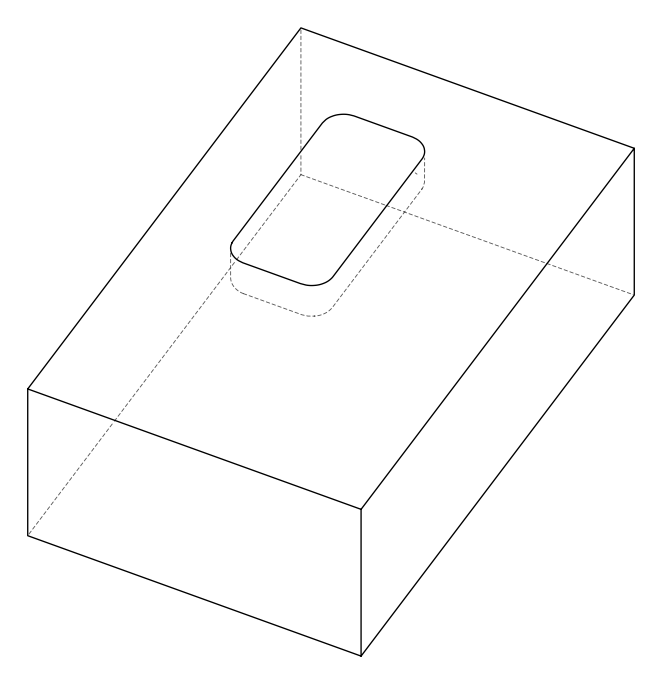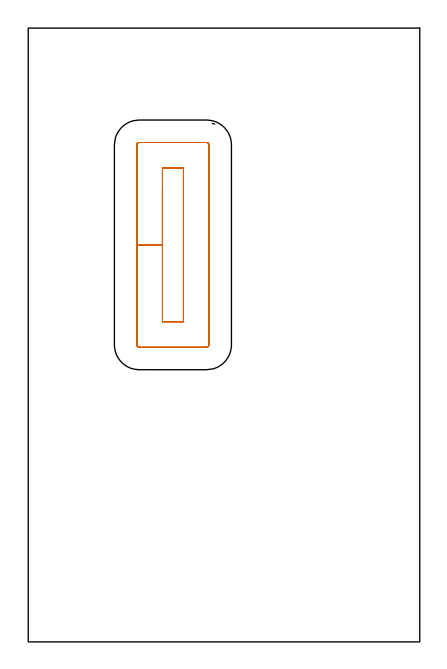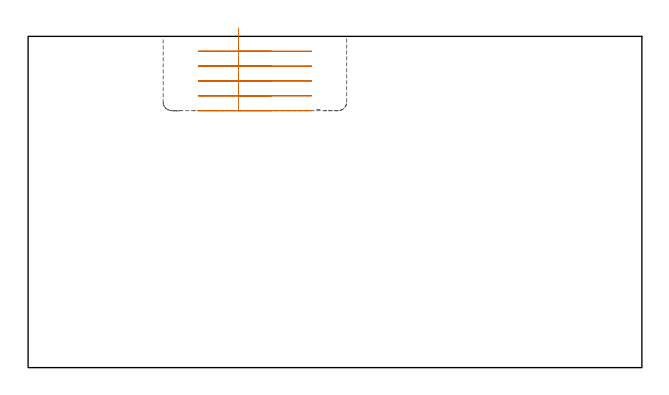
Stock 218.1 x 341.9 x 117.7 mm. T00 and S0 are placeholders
(PLAN: 1 operations, 0 tool changes, 5.8 min)
(1 MILL_RECTANGULAR_POCKET | POCKET_RECTANGULAR_STRAIGHT | NXT0201_007 | Follow Part, ap 6.25, ae 75% | 5.82 min | 234242 mm3)
(TOOL NXT0201_007 | ENDMILL 25mm [R216.25-25050GCK54P 1620] | D25 R3 FL54 Z5)
(OP 1 MILL_RECTANGULAR_POCKET)
G17 G21 G94 G90
T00 M6
G54
G17 G0 G90 X74.75 Y252.051 S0 M3
G43 Z127.7 H1
Z120.7
G94 G1 Y221.15 Z112.42 F250.
Y178.35 F500.
X86.45
Y263.95
X74.75
Y221.15
X60.5
Y165.5
G3 X61.9 Y164.1 R1.4
G1 X99.3
G3 X100.7 Y165.5 R1.4
G1 Y276.8
G3 X99.3 Y278.2 R1.4
G1 X61.9
G3 X60.5 Y276.8 R1.4
G1 Y221.15
Y220.15
G0 X74.75 Y252.051 Z115.42
G1 Y221.15 Z107.14 F250.
Y178.35 F500.
X86.45
Y263.95
X74.75
Y221.15
X60.5
Y165.5
G3 X61.9 Y164.1 R1.4
G1 X99.3
G3 X100.7 Y165.5 R1.4
G1 Y276.8
G3 X99.3 Y278.2 R1.4
G1 X61.9
G3 X60.5 Y276.8 R1.4
G1 Y221.15
Y220.15
G0 X74.75 Y252.051 Z110.14
G1 Y221.15 Z101.86 F250.
Y178.35 F500.
X86.45
Y263.95
X74.75
Y221.15
X60.5
Y165.5
G3 X61.9 Y164.1 R1.4
G1 X99.3
G3 X100.7 Y165.5 R1.4
G1 Y276.8
G3 X99.3 Y278.2 R1.4
G1 X61.9
G3 X60.5 Y276.8 R1.4
G1 Y221.15
Y220.15
G0 X74.75 Y252.051 Z104.86
G1 Y221.15 Z96.58 F250.
Y178.35 F500.
X86.45
Y263.95
X74.75
Y221.15
X60.5
Y165.5
G3 X61.9 Y164.1 R1.4
G1 X99.3
G3 X100.7 Y165.5 R1.4
G1 Y276.8
G3 X99.3 Y278.2 R1.4
G1 X61.9
G3 X60.5 Y276.8 R1.4
G1 Y221.15
Y220.15
G0 X74.75 Y252.051 Z99.58
G1 Y221.15 Z91.3 F250.
Y178.35 F500.
X86.45
Y263.95
X74.75
Y221.15
X60.5
Y165.5
G3 X61.9 Y164.1 R1.4
G1 X99.3
G3 X100.7 Y165.5 R1.4
G1 Y276.8
G3 X99.3 Y278.2 R1.4
G1 X61.9
G3 X60.5 Y276.8 R1.4
G1 Y221.15
Y220.15
G0 Z127.7
M5
M2
